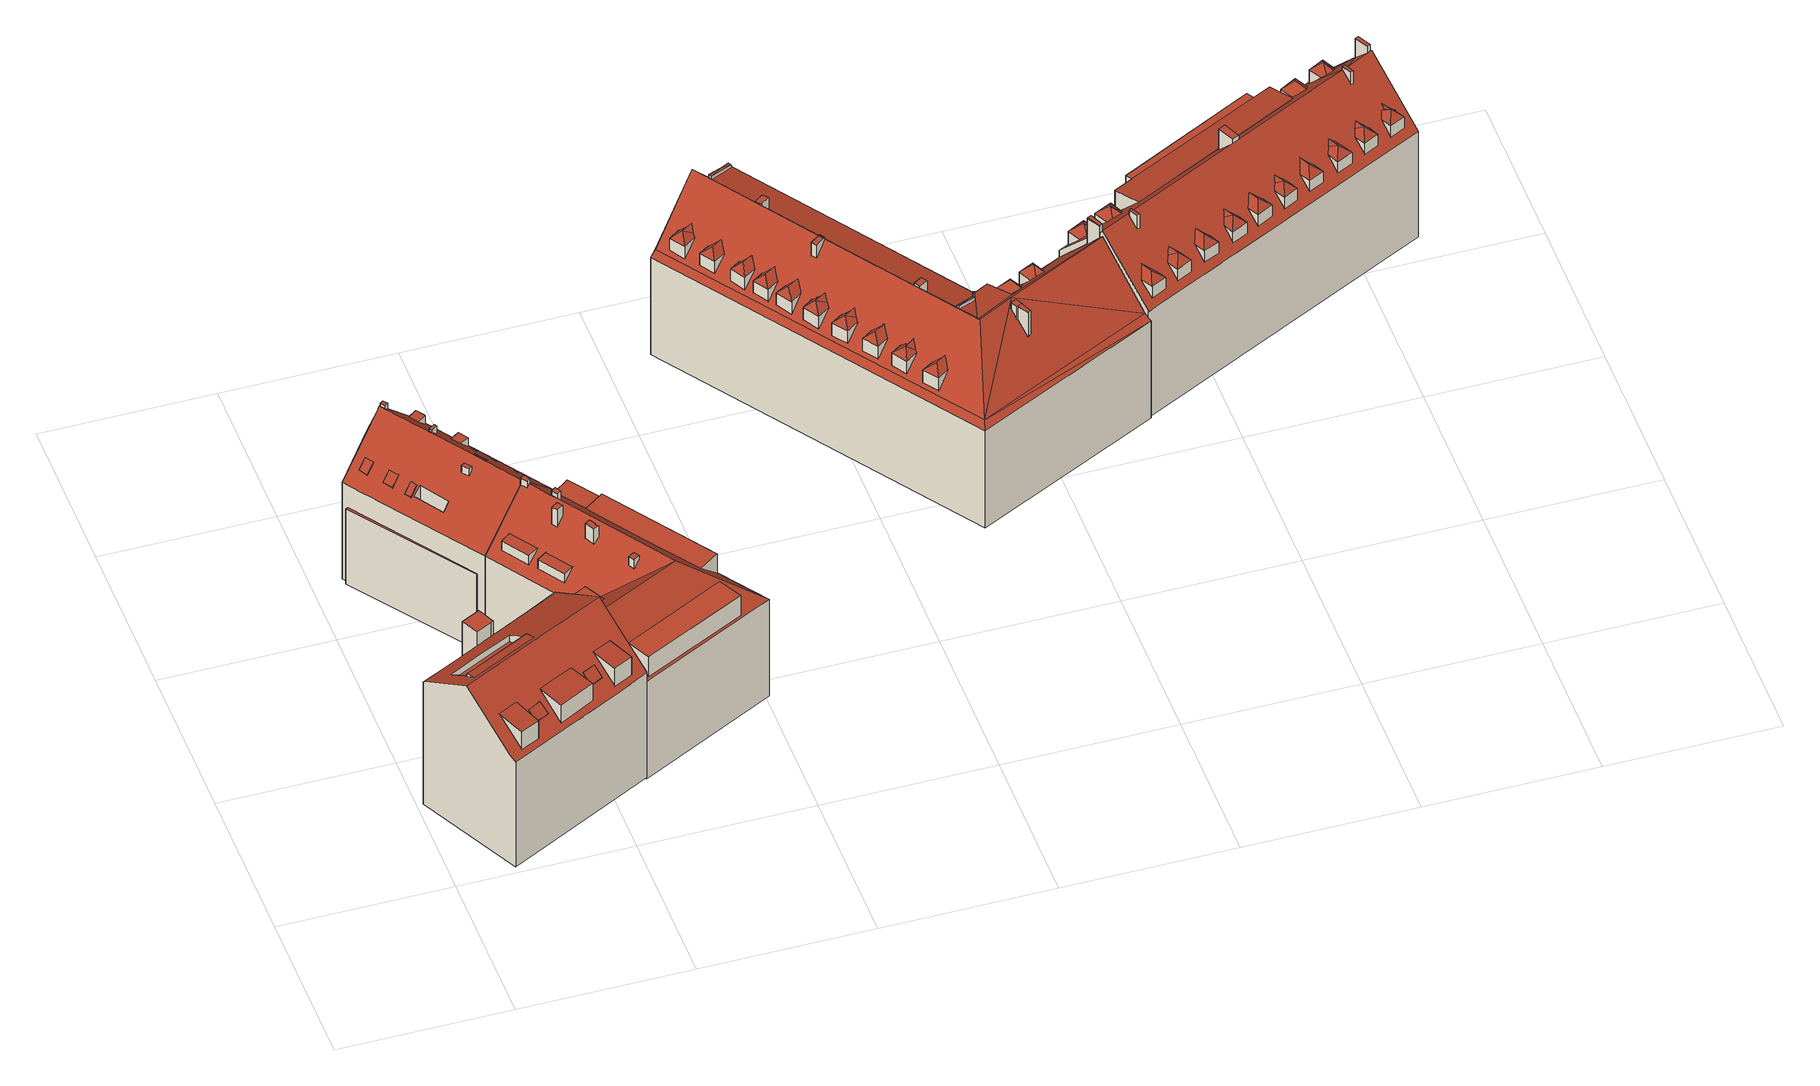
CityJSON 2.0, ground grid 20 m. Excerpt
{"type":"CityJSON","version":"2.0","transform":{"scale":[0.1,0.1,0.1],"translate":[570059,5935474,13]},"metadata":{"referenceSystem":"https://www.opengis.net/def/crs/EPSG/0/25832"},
"CityObjects":{
"building1":{"type":"Building","attributes":{"Grundfläche 2D":"5.281554","Grundhöhe NN":"13.643"},"children":["building1-1","building1-2"],"geometry":[{"type":"Solid","lod":"3","boundaries":[[[[0,1,2,3,4]],[[5,3,2,6,7,8]],[[9,10,11,4,3,5,8,7,12,13]],[[9,4,11,10,9,13,12,13]],[[14,0,4,9,13,12,15,16]],[[0,14,16,15,17,1]],[[2,1,17,6]],[[12,7,6,17,15]]]],"semantics":{"surfaces":[{"type":"RoofSurface"},{"type":"WallSurface"},{"type":"GroundSurface"}],"values":[[0,1,1,1,1,1,1,2]]}}]},
"building1-1":{"type":"BuildingInstallation","parents":["building1"],"geometry":[{"type":"MultiSurface","lod":"3","boundaries":[[[14,9,18,19,20,21]],[[22,23,19,18]],[[24,16,14,21]],[[13,22,18,9]],[[16,13,9,14]],[[23,25,20,19]],[[25,24,21,20]],[[16,24,25,23,22,13]]],"semantics":{"surfaces":[{"type":"RoofSurface"},{"type":"WallSurface"},{"type":"OuterCeilingSurface"}],"values":[0,1,1,1,1,1,1,2]}}]},
"building1-2":{"type":"BuildingInstallation","parents":["building1"],"geometry":[{"type":"MultiSurface","lod":"3","boundaries":[[[26,11,5,27,28]],[[27,5,29,30]],[[11,26,31,10]],[[11,10,8,5]],[[28,27,32,31,26]],[[5,8,33,29]],[[30,29,33,34]],[[27,30,34,32]],[[31,32,34,33,8,10]]],"semantics":{"surfaces":[{"type":"RoofSurface"},{"type":"WallSurface"},{"type":"OuterCeilingSurface"}],"values":[0,0,1,1,1,1,1,1,2]}}]},
"building2":{"type":"Building","attributes":{"Grundfläche 2D":"267.199339","Grundhöhe NN":"13.643"},"children":["building2-1","building2-2","building2-3","building2-4"],"geometry":[{"type":"Solid","lod":"3","boundaries":[[[[35,36,37,38]],[[39,40,41,42,43,44,45]],[[46,47,48,49,50]],[[51,52,53,54,55,56,57,58,59,60],[45,44,61,62,63,64,65,66,67,68,69,70,71,40,39]],[[68,72,62,61,73,69]],[[57,56,55,54,74,75,76,77,78,79,80,81],[82,46,50,49,83,84]],[[67,66,35,38]],[[66,65,64,63,36,35]],[[63,62,37,36]],[[68,67,38,37,62,72]],[[44,43,61]],[[41,40,71]],[[43,42,41,71,70,69,73,61]],[[49,48,83]],[[47,46,82]],[[83,48,47,82,84]],[[52,51,60,59,85,86]],[[75,74,54,53,52,86,87]],[[79,78,77,76,75,87,88]],[[85,59,58,57,81,80,79,88,89]],[[89,88,87,86,85]]]],"semantics":{"surfaces":[{"type":"RoofSurface"},{"type":"WallSurface"},{"type":"GroundSurface"}],"values":[[0,0,0,0,0,0,1,1,1,1,1,1,1,1,1,1,1,1,1,1,2]]}}]},
"building2-1":{"type":"BuildingInstallation","parents":["building2"],"geometry":[{"type":"MultiSurface","lod":"3","boundaries":[[[90,91,92,93]],[[92,91,94]],[[90,93,95]],[[91,90,95,94]]],"semantics":{"surfaces":[{"type":"RoofSurface"},{"type":"WallSurface"}],"values":[0,1,1,1]}}]},
"building2-2":{"type":"BuildingInstallation","parents":["building2"],"geometry":[{"type":"MultiSurface","lod":"3","boundaries":[[[96,97,98,99]],[[98,97,100,101]],[[96,99,102]],[[100,97,96,102,103]]],"semantics":{"surfaces":[{"type":"RoofSurface"},{"type":"WallSurface"}],"values":[0,1,1,1]}}]},
"building2-3":{"type":"BuildingInstallation","parents":["building2"],"geometry":[{"type":"MultiSurface","lod":"3","boundaries":[[[104,105,106,107]],[[108,105,104,109]],[[108,110,106,105]],[[107,106,110,111]],[[111,109,104,107]]],"semantics":{"surfaces":[{"type":"RoofSurface"},{"type":"WallSurface"}],"values":[0,1,1,1,1]}}]},
"building2-4":{"type":"BuildingInstallation","parents":["building2"],"geometry":[{"type":"MultiSurface","lod":"3","boundaries":[[[112,113,114,115,116,117]],[[118,119,117,116,115]],[[120,118,115,114]],[[119,121,112,117]],[[121,122,120,114,113,112]]],"semantics":{"surfaces":[{"type":"RoofSurface"},{"type":"WallSurface"}],"values":[0,1,1,1,1]}}]},
"building3":{"type":"Building","attributes":{"Grundfläche 2D":"239.252467","Grundhöhe NN":"13.318"},"children":["building3-1","building3-2","building3-3","building3-4","building3-5","building3-6","building3-7","building3-8","building3-9","building3-10","building3-11","building3-12","building3-13","building3-14"],"geometry":[{"type":"MultiSurface","lod":"3","boundaries":[[[123,124,125,126,127,128,129,130,131,132,133,134]],[[135,136,129]],[[137,138,139,140,141,142,143,132,131,130,129,136],[144,145,146,147]],[[128,127,135,129]],[[148,149,150,151]],[[125,124,123,134,133,152,153]],[[154,155,156,139,138,137,136,135,127,126,125,153,157]],[[158,151,150,159,160,143,142,141,140,139,156,161]],[[133,132,143,160,152]],[[148,151,158,162]],[[149,148,162,163]],[[150,149,163,159]],[[159,163,162,158,161,156,155,154,157,153,152,160]]],"semantics":{"surfaces":[{"type":"RoofSurface"},{"type":"WallSurface"},{"type":"GroundSurface"}],"values":[0,0,0,0,0,1,1,1,1,1,1,1,2]}}]},
"building3-1":{"type":"BuildingInstallation","parents":["building3"],"geometry":[{"type":"MultiSurface","lod":"3","boundaries":[[[164,165,166,167]],[[167,166,168,169]],[[164,167,169,170]],[[165,164,170,171]],[[166,165,171,168]]],"semantics":{"surfaces":[{"type":"RoofSurface"},{"type":"WallSurface"}],"values":[0,1,1,1,1]}}]},
"building3-2":{"type":"BuildingInstallation","parents":["building3"],"geometry":[{"type":"MultiSurface","lod":"3","boundaries":[[[172,173,174,175]],[[175,174,176,177]],[[172,175,177,178]],[[173,172,178,179]],[[174,173,179,176]]],"semantics":{"surfaces":[{"type":"RoofSurface"},{"type":"WallSurface"}],"values":[0,1,1,1,1]}}]},
"building3-3":{"type":"BuildingInstallation","parents":["building3"],"geometry":[{"type":"MultiSurface","lod":"3","boundaries":[[[180,181,182,183]],[[147,146,181,180]],[[146,145,182,181]],[[145,144,183,182]],[[144,147,180,183]]],"semantics":{"surfaces":[{"type":"RoofSurface"},{"type":"WallSurface"}],"values":[0,1,1,1,1]}}]},
"building3-4":{"type":"BuildingInstallation","parents":["building3"],"geometry":[{"type":"MultiSurface","lod":"3","boundaries":[[[184,185,186,187,188]],[[188,187,186,189,190,191]],[[192,193,185,184]],[[186,185,193,189]],[[191,192,184,188]]],"semantics":{"surfaces":[{"type":"RoofSurface"},{"type":"WallSurface"}],"values":[0,1,1,1,1]}}]},
"building3-5":{"type":"BuildingInstallation","parents":["building3"],"geometry":[{"type":"MultiSurface","lod":"3","boundaries":[[[194,195,196,197,198,199]],[[200,201,202,199,198,197]],[[202,203,194,199]],[[203,204,195,194]],[[197,196,195,204,200]]],"semantics":{"surfaces":[{"type":"RoofSurface"},{"type":"WallSurface"}],"values":[0,1,1,1,1]}}]},
"building3-6":{"type":"BuildingInstallation","parents":["building3"],"geometry":[{"type":"MultiSurface","lod":"3","boundaries":[[[205,206,207,208,209,210,211]],[[212,207,206,205,211,213,214,215]],[[212,216,208,207]],[[216,217,209,208]],[[213,211,210,209,217,218]]],"semantics":{"surfaces":[{"type":"RoofSurface"},{"type":"WallSurface"}],"values":[0,1,1,1,1]}}]},
"building3-7":{"type":"BuildingInstallation","parents":["building3"],"geometry":[{"type":"MultiSurface","lod":"3","boundaries":[[[219,220,221,222]],[[219,222,223,224]],[[222,221,225,223]],[[220,219,224,226]],[[221,220,226,225]]],"semantics":{"surfaces":[{"type":"RoofSurface"},{"type":"WallSurface"}],"values":[0,1,1,1,1]}}]},
"building3-8":{"type":"BuildingInstallation","parents":["building3"],"geometry":[{"type":"MultiSurface","lod":"3","boundaries":[[[227,228,229,230,231]],[[231,126,127,135,228,227]],[[135,128,232,229,228]],[[232,233,230,229]],[[233,126,231,230]]],"semantics":{"surfaces":[{"type":"RoofSurface"},{"type":"WallSurface"}],"values":[0,1,1,1,1]}}]},
"building3-9":{"type":"BuildingInstallation","parents":["building3"],"geometry":[{"type":"MultiSurface","lod":"3","boundaries":[[[234,235,236,237]],[[237,236,238,239]],[[234,237,239,240]],[[235,234,240,241]],[[236,235,241,238]]],"semantics":{"surfaces":[{"type":"RoofSurface"},{"type":"WallSurface"}],"values":[0,1,1,1,1]}}]},
"building3-10":{"type":"BuildingInstallation","parents":["building3"],"geometry":[{"type":"MultiSurface","lod":"3","boundaries":[[[242,243,244,245]],[[245,244,246]],[[242,247,243]],[[246,244,243,247,248]]],"semantics":{"surfaces":[{"type":"RoofSurface"},{"type":"WallSurface"}],"values":[0,1,1,1]}}]},
"building3-11":{"type":"BuildingInstallation","parents":["building3"],"geometry":[{"type":"MultiSurface","lod":"3","boundaries":[[[249,250,251,252]],[[252,251,253,254]],[[249,252,254,255]],[[250,249,255,256]],[[251,250,256,253]]],"semantics":{"surfaces":[{"type":"RoofSurface"},{"type":"WallSurface"}],"values":[0,1,1,1,1]}}]},
"building3-12":{"type":"BuildingInstallation","parents":["building3"],"geometry":[{"type":"MultiSurface","lod":"3","boundaries":[[[257,258,259,260,261]],[[257,261,262]],[[259,258,263]],[[261,260,259,263,264,262]]],"semantics":{"surfaces":[{"type":"RoofSurface"},{"type":"WallSurface"}],"values":[0,1,1,1]}}]},
"building3-13":{"type":"BuildingInstallation","parents":["building3"],"geometry":[{"type":"MultiSurface","lod":"3","boundaries":[[[265,266,267,268]],[[265,268,269,270]],[[266,265,270,271]],[[268,267,272,269]],[[267,266,271,272]]],"semantics":{"surfaces":[{"type":"RoofSurface"},{"type":"WallSurface"}],"values":[0,1,1,1,1]}}]},
"building3-14":{"type":"BuildingInstallation","parents":["building3"],"geometry":[{"type":"MultiSurface","lod":"3","boundaries":[[[273,274,275,276]],[[276,275,277,278]],[[274,273,279,280]],[[275,274,280,277]],[[273,276,278,279]]],"semantics":{"surfaces":[{"type":"RoofSurface"},{"type":"WallSurface"}],"values":[0,1,1,1,1]}}]},
"building4":{"type":"Building","attributes":{"Grundfläche 2D":"400.675651","Grundhöhe NN":"13.253"},"children":["building4-1","building4-2","building4-3","building4-4","building4-5","building4-6","building4-7"],"geometry":[{"type":"Solid","lod":"3","boundaries":[[[[281,282,283,284,285,286]],[[287,288,289,290,291]],[[292,293,294,295,296,297,298]],[[299,300,301,302,303,304],[305,295,294,293,306,307,308,309]],[[299,304,310,311,312],[290,313,314,315,287,291]],[[299,312,316,317,318,319,320,321,322,323,324,325,326,282,281,286,327,328]],[[329,330,317]],[[330,331,317]],[[285,318,317,331,327,286]],[[332,327,331,132]],[[327,332,132,143,300,299,328]],[[333,326,325,324,334]],[[321,320,319,318,284,283]],[[285,284,318]],[[313,289,288,315,314]],[[290,289,313]],[[288,287,315]],[[306,293,292]],[[296,295,305]],[[305,309,308,307,306,292,298,297,296]],[[326,333,283,282]],[[334,324,323]],[[322,321,283,333,334,323]],[[310,304,303,302,335,336]],[[312,311,310,336,337]],[[329,317,316,312,337,338]],[[330,329,338,152]],[[143,132,331,330,152,160]],[[300,143,160,339]],[[302,301,300,339,340,335]],[[340,339,160,152,338,337,336,335]]]],"semantics":{"surfaces":[{"type":"RoofSurface"},{"type":"WallSurface"},{"type":"GroundSurface"}],"values":[[0,0,0,0,0,0,0,0,0,0,0,0,1,1,1,1,1,1,1,1,1,1,1,1,1,1,1,1,1,1,2]]}}]},
"building4-1":{"type":"BuildingInstallation","parents":["building4"],"geometry":[{"type":"MultiSurface","lod":"3","boundaries":[[[341,342,343,344,345]],[[344,343,346,347]],[[342,341,348]],[[348,346,343,342]]],"semantics":{"surfaces":[{"type":"RoofSurface"},{"type":"WallSurface"}],"values":[0,1,1,1]}}]},
"building4-2":{"type":"BuildingInstallation","parents":["building4"],"geometry":[{"type":"MultiSurface","lod":"3","boundaries":[[[349,350,351,352,353]],[[352,351,354,355]],[[353,352,355,356]],[[349,353,356,357]],[[354,351,350,349,357,358]]],"semantics":{"surfaces":[{"type":"RoofSurface"},{"type":"WallSurface"}],"values":[0,1,1,1,1]}}]},
"building4-3":{"type":"BuildingInstallation","parents":["building4"],"geometry":[{"type":"MultiSurface","lod":"3","boundaries":[[[359,360,361,362,363]],[[363,362,364]],[[360,365,361]],[[365,364,362,361]]],"semantics":{"surfaces":[{"type":"RoofSurface"},{"type":"WallSurface"}],"values":[0,1,1,1]}}]},
"building4-4":{"type":"BuildingInstallation","parents":["building4"],"geometry":[{"type":"MultiSurface","lod":"3","boundaries":[[[366,367,368,369,370,371]],[[372,369,368,367,373,132]],[[370,369,372,374]],[[375,366,371,370,374,332]],[[375,373,367,366]]],"semantics":{"surfaces":[{"type":"RoofSurface"},{"type":"WallSurface"}],"values":[0,1,1,1,1]}}]},
"building4-5":{"type":"BuildingInstallation","parents":["building4"],"geometry":[{"type":"MultiSurface","lod":"3","boundaries":[[[376,377,378,379,380]],[[381,382,377,376]],[[382,383,378,377]],[[384,380,379,378,383,385]],[[381,376,380,384]]],"semantics":{"surfaces":[{"type":"RoofSurface"},{"type":"WallSurface"}],"values":[0,1,1,1,1]}}]},
"building4-6":{"type":"BuildingInstallation","parents":["building4"],"geometry":[{"type":"MultiSurface","lod":"3","boundaries":[[[386,387,388,389]],[[389,388,390,391]],[[386,389,391,392]],[[387,386,392,393]],[[388,387,393,390]]],"semantics":{"surfaces":[{"type":"RoofSurface"},{"type":"WallSurface"}],"values":[0,1,1,1,1]}}]},
"building4-7":{"type":"BuildingInstallation","parents":["building4"],"geometry":[{"type":"MultiSurface","lod":"3","boundaries":[[[394,395,396,397,398,399]],[[400,401,395,394]],[[401,402,396,395]],[[402,403,397,396]],[[403,404,398,397]],[[404,405,399,398]],[[405,400,394,399]]],"semantics":{"surfaces":[{"type":"RoofSurface"},{"type":"WallSurface"}],"values":[0,1,1,1,1,1,1]}}]},
"building5":{"type":"Building","attributes":{"Grundfläche 2D":"774.519682","Grundhöhe NN":"14.220"},"children":["building5-1","building5-2","building5-3","building5-4","building5-5","building5-6","building5-7","building5-8","building5-9","building5-10","building5-11","building5-12","building5-13","building5-14","building5-15","building5-16","building5-17","building5-18","building5-19","building5-20"],"geometry":[{"type":"Solid","lod":"3","boundaries":[[[[406,407,408,409,410]],[[410,409,411]],[[412,413,411,409]],[[414,415,416,408]],[[408,416,409]],[[409,416,417]],[[418,419,420,421,422,423,424,425,415,426]],[[425,427,417,416,415]],[[423,422,421,420,428,425,424]],[[429,430,431,432,433,417,427]],[[434,431,430]],[[434,435,436,431]],[[412,409,417,433,432,431,436]],[[437,438,439,435,434,430,429,427,440,441]],[[441,440,427,425,442]],[[443,419,418,426,415,414,408,407,406,410,444,445]],[[428,420,419,443,446]],[[413,412,436,435,447,448]],[[411,413,448,449]],[[410,411,449,444]],[[447,435,439,438,450,451]],[[428,442,425]],[[442,428,446,452,441]],[[438,437,441,452,450]],[[443,445,444,449,448,447,451,450,452,446]]]],"semantics":{"surfaces":[{"type":"RoofSurface"},{"type":"WallSurface"},{"type":"GroundSurface"}],"values":[[0,0,0,0,0,0,0,0,0,0,0,0,0,0,0,1,1,1,1,1,1,1,1,1,2]]}}]},
"building5-1":{"type":"BuildingInstallation","parents":["building5"],"geometry":[{"type":"MultiSurface","lod":"3","boundaries":[[[453,454,455]],[[454,456,457,455]],[[454,453,458,459]],[[460,454,459,461]],[[460,462,456,454]],[[461,462,460]],[[453,455,463,464]],[[453,464,458]],[[457,463,455]]],"semantics":{"surfaces":[{"type":"RoofSurface"},{"type":"WallSurface"}],"values":[0,0,0,0,0,1,1,1,1]}}]},
"building5-2":{"type":"BuildingInstallation","parents":["building5"],"geometry":[{"type":"MultiSurface","lod":"3","boundaries":[[[465,466,467,468]],[[431,469,466,465]],[[469,470,467,466]],[[470,432,468,467]],[[432,471,468]],[[471,431,465,468]]],"semantics":{"surfaces":[{"type":"RoofSurface"},{"type":"WallSurface"}],"values":[0,1,1,1,1,1]}}]},
"building5-3":{"type":"BuildingInstallation","parents":["building5"],"geometry":[{"type":"MultiSurface","lod":"3","boundaries":[[[472,473,474]],[[473,475,476,474]],[[473,472,477,478,479,475]],[[480,481,472,474]],[[478,477,472,481,482]],[[474,476,480]]],"semantics":{"surfaces":[{"type":"RoofSurface"},{"type":"WallSurface"}],"values":[0,0,0,1,1,1]}}]},
"building5-4":{"type":"BuildingInstallation","parents":["building5"],"geometry":[{"type":"MultiSurface","lod":"3","boundaries":[[[483,484,485]],[[484,486,487,488,489,485]],[[487,486,484,483,490,491]],[[483,485,492,493]],[[483,493,490]],[[489,492,485]]],"semantics":{"surfaces":[{"type":"RoofSurface"},{"type":"WallSurface"}],"values":[0,0,0,1,1,1]}}]},
"building5-5":{"type":"BuildingInstallation","parents":["building5"],"geometry":[{"type":"MultiSurface","lod":"3","boundaries":[[[494,495,496]],[[495,497,498,496]],[[495,494,499,500]],[[500,501,495]],[[502,497,495]],[[495,501,502]],[[494,496,503,504]],[[494,504,499]],[[498,503,496]]],"semantics":{"surfaces":[{"type":"RoofSurface"},{"type":"WallSurface"}],"values":[0,0,0,0,0,0,1,1,1]}}]},
"building5-6":{"type":"BuildingInstallation","parents":["building5"],"geometry":[{"type":"MultiSurface","lod":"3","boundaries":[[[505,506,507]],[[506,508,509,510,507]],[[508,506,505,511,512]],[[505,507,513,514]],[[505,514,511]],[[510,513,507]]],"semantics":{"surfaces":[{"type":"RoofSurface"},{"type":"WallSurface"}],"values":[0,0,0,1,1,1]}}]},
"building5-7":{"type":"BuildingInstallation","parents":["building5"],"geometry":[{"type":"MultiSurface","lod":"3","boundaries":[[[515,516,517]],[[516,518,519,520,517]],[[518,516,515,521,522]],[[515,517,523,524]],[[515,524,521]],[[520,523,517]]],"semantics":{"surfaces":[{"type":"RoofSurface"},{"type":"WallSurface"}],"values":[0,0,0,1,1,1]}}]},
"building5-8":{"type":"BuildingInstallation","parents":["building5"],"geometry":[{"type":"MultiSurface","lod":"3","boundaries":[[[525,526,527]],[[526,528,529,530,531,527]],[[532,528,526,525,533,534]],[[532,529,528]],[[525,527,535,536]],[[525,536,533]],[[531,535,527]]],"semantics":{"surfaces":[{"type":"RoofSurface"},{"type":"WallSurface"}],"values":[0,0,0,1,1,1,1]}}]},
"building5-9":{"type":"BuildingInstallation","parents":["building5"],"geometry":[{"type":"MultiSurface","lod":"3","boundaries":[[[537,538,539]],[[540,538,537,541,542]],[[538,540,543,544,539]],[[545,546,537,539]],[[541,537,546]],[[545,539,544]]],"semantics":{"surfaces":[{"type":"RoofSurface"},{"type":"WallSurface"}],"values":[0,0,0,1,1,1]}}]},
"building5-10":{"type":"BuildingInstallation","parents":["building5"],"geometry":[{"type":"MultiSurface","lod":"3","boundaries":[[[547,548,549]],[[548,550,551,549]],[[548,547,552,553]],[[553,554,548]],[[550,548,554]],[[555,556,547,549]],[[557,552,547,556]],[[551,555,549]]],"semantics":{"surfaces":[{"type":"RoofSurface"},{"type":"WallSurface"}],"values":[0,0,0,0,0,1,1,1]}}]},
"building5-11":{"type":"BuildingInstallation","parents":["building5"],"geometry":[{"type":"MultiSurface","lod":"3","boundaries":[[[558,559,560]],[[561,562,563,560,559,564]],[[424,564,559,558,565,566]],[[560,567,568,558]],[[565,558,568]],[[560,563,562,423,567]]],"semantics":{"surfaces":[{"type":"RoofSurface"},{"type":"WallSurface"}],"values":[0,0,0,1,1,1]}}]},
"building5-12":{"type":"BuildingInstallation","parents":["building5"],"geometry":[{"type":"MultiSurface","lod":"3","boundaries":[[[569,570,571]],[[570,572,573,571]],[[570,569,574,575]],[[575,576,570]],[[572,570,576]],[[569,571,577,578]],[[569,578,574]],[[573,577,571]]],"semantics":{"surfaces":[{"type":"RoofSurface"},{"type":"WallSurface"}],"values":[0,0,0,0,0,1,1,1]}}]},
"building5-13":{"type":"BuildingInstallation","parents":["building5"],"geometry":[{"type":"MultiSurface","lod":"3","boundaries":[[[579,580,581]],[[580,582,583,581]],[[582,580,584]],[[585,586,580,579]],[[586,584,580]],[[421,587,579,581,588]],[[585,579,587,422]],[[581,583,588]]],"semantics":{"surfaces":[{"type":"RoofSurface"},{"type":"WallSurface"}],"values":[0,0,0,0,0,1,1,1]}}]},
"building5-14":{"type":"BuildingInstallation","parents":["building5"],"geometry":[{"type":"MultiSurface","lod":"3","boundaries":[[[589,590,591,592]],[[592,591,593,594]],[[589,592,594,595]],[[590,589,595,596]],[[591,590,596,593]]],"semantics":{"surfaces":[{"type":"RoofSurface"},{"type":"WallSurface"}],"values":[0,1,1,1,1]}}]},
"building5-15":{"type":"BuildingInstallation","parents":["building5"],"geometry":[{"type":"MultiSurface","lod":"3","boundaries":[[[597,598,599,600,601]],[[599,598,418,602]],[[603,601,600,599,602,604]],[[597,601,603,426]],[[598,597,426,418]]],"semantics":{"surfaces":[{"type":"RoofSurface"},{"type":"WallSurface"}],"values":[0,1,1,1,1]}}]},
"building5-16":{"type":"BuildingInstallation","parents":["building5"],"geometry":[{"type":"MultiSurface","lod":"3","boundaries":[[[605,606,607,608]],[[608,607,609,610]],[[605,608,610,611]],[[606,605,611,612]],[[607,606,612,609]]],"semantics":{"surfaces":[{"type":"RoofSurface"},{"type":"WallSurface"}],"values":[0,1,1,1,1]}}]},
"building5-17":{"type":"BuildingInstallation","parents":["building5"],"geometry":[{"type":"MultiSurface","lod":"3","boundaries":[[[613,614,615,616]],[[617,618,614,613]],[[618,619,615,614]],[[619,620,616,615]]],"semantics":{"surfaces":[{"type":"RoofSurface"},{"type":"WallSurface"}],"values":[0,1,1,1]}}]},
"building5-18":{"type":"BuildingInstallation","parents":["building5"],"geometry":[{"type":"MultiSurface","lod":"3","boundaries":[[[621,613,616,622,623,624]],[[625,626,624,623]],[[626,627,621,624]],[[627,617,613,621]],[[620,628,622,616]],[[628,625,623,622]]],"semantics":{"surfaces":[{"type":"RoofSurface"},{"type":"WallSurface"}],"values":[0,1,1,1,1,1]}}]},
"building5-19":{"type":"BuildingInstallation","parents":["building5"],"geometry":[{"type":"MultiSurface","lod":"3","boundaries":[[[629,630,631]],[[630,632,631]],[[633,634,630,629]],[[635,630,634]],[[429,636,629,631]],[[634,633,629,636,440]],[[440,637,635,634]],[[630,635,637,638]],[[632,630,638,430]],[[631,632,430,429]]],"semantics":{"surfaces":[{"type":"RoofSurface"},{"type":"WallSurface"}],"values":[0,0,0,0,1,1,1,1,1,1]}}]},
"building5-20":{"type":"BuildingInstallation","parents":["building5"],"geometry":[{"type":"MultiSurface","lod":"3","boundaries":[[[639,640,641]],[[642,641,643]],[[639,641,642]],[[640,439,435,643,641]],[[435,434,642,643]],[[434,644,639,642]],[[640,639,644,439]]],"semantics":{"surfaces":[{"type":"RoofSurface"},{"type":"WallSurface"}],"values":[0,0,0,1,1,1,1]}}]},
"building6":{"type":"Building","attributes":{"Grundfläche 2D":"551.085442","Grundhöhe NN":"13.997"},"children":["building6-1","building6-2","building6-3","building6-4","building6-5","building6-6","building6-7","building6-8","building6-9","building6-10","building6-11","building6-12","building6-13","building6-14","building6-15","building6-16","building6-17","building6-18","building6-19"],"geometry":[{"type":"Solid","lod":"3","boundaries":[[[[645,646,647,648,649,650,651,652]],[[648,653,654,649]],[[655,656,657,658,659,660,661,662,645,652,651,663,664,665]],[[666,667,668,669,670,660]],[[659,671,667,666,660]],[[672,673,674,675,676,677,659,658,657]],[[678,677,676]],[[671,659,677,678,667]],[[662,646,645]],[[647,646,662,661]],[[661,679,648,647]],[[679,680,653,648]],[[680,681,654,653]],[[681,682,649,654]],[[682,663,650,649]],[[663,651,650]],[[683,673,672,657,656,655,665,664,684,685]],[[675,674,673,683,686]],[[669,668,667,678,676,675,686,687]],[[661,660,670,669,687,688]],[[679,661,688,689]],[[680,679,689,690]],[[681,680,690,691]],[[682,681,691,692]],[[664,663,682,692,693,684]],[[684,693,692,691,690,689,688,687,686,683,685]]]],"semantics":{"surfaces":[{"type":"RoofSurface"},{"type":"WallSurface"},{"type":"GroundSurface"}],"values":[[0,0,0,0,0,0,0,0,1,1,1,1,1,1,1,1,1,1,1,1,1,1,1,1,1,2]]}}]},
"building6-1":{"type":"BuildingInstallation","parents":["building6"],"geometry":[{"type":"MultiSurface","lod":"3","boundaries":[[[694,695,696]],[[695,697,698,696]],[[695,694,699,700]],[[700,701,695]],[[697,695,701]],[[694,696,702,703]],[[703,699,694]],[[696,698,702]]],"semantics":{"surfaces":[{"type":"RoofSurface"},{"type":"WallSurface"}],"values":[0,0,0,0,0,1,1,1]}}]},
"building6-2":{"type":"BuildingInstallation","parents":["building6"],"geometry":[{"type":"MultiSurface","lod":"3","boundaries":[[[704,705,706]],[[705,707,708,709,706]],[[705,704,710,711]],[[711,707,705]],[[704,706,712,713]],[[704,713,710]],[[709,712,706]]],"semantics":{"surfaces":[{"type":"RoofSurface"},{"type":"WallSurface"}],"values":[0,0,0,0,1,1,1]}}]},
"building6-3":{"type":"BuildingInstallation","parents":["building6"],"geometry":[{"type":"MultiSurface","lod":"3","boundaries":[[[714,715,716]],[[715,717,718,716]],[[719,720,715]],[[717,715,720]],[[715,714,721,719]],[[714,716,722,723]],[[714,723,721]],[[718,722,716]]],"semantics":{"surfaces":[{"type":"RoofSurface"},{"type":"WallSurface"}],"values":[0,0,0,0,0,1,1,1]}}]},
"building6-4":{"type":"BuildingInstallation","parents":["building6"],"geometry":[{"type":"MultiSurface","lod":"3","boundaries":[[[724,725,726]],[[725,727,728,726]],[[729,730,731]],[[731,732,733,725,724]],[[734,727,725]],[[734,725,733]],[[730,732,731]],[[726,735,736,724]],[[731,724,736,729]],[[735,726,728]]],"semantics":{"surfaces":[{"type":"RoofSurface"},{"type":"WallSurface"}],"values":[0,0,0,0,0,0,0,1,1,1]}}]},
"building6-5":{"type":"BuildingInstallation","parents":["building6"],"geometry":[{"type":"MultiSurface","lod":"3","boundaries":[[[737,738,739,740]],[[738,737,741]],[[740,742,737]],[[743,737,742]],[[737,743,744,741]],[[739,738,745]],[[741,744,746]],[[745,738,741,746,666]]],"semantics":{"surfaces":[{"type":"RoofSurface"},{"type":"WallSurface"}],"values":[0,0,0,0,0,1,1,1]}}]},
"building6-6":{"type":"BuildingInstallation","parents":["building6"],"geometry":[{"type":"MultiSurface","lod":"3","boundaries":[[[747,748,749]],[[748,750,751,749]],[[748,747,752,753]],[[753,754,748]],[[750,748,754]],[[747,749,755,756]],[[752,747,756]],[[755,749,751]]],"semantics":{"surfaces":[{"type":"RoofSurface"},{"type":"WallSurface"}],"values":[0,0,0,0,0,1,1,1]}}]},
"building6-7":{"type":"BuildingInstallation","parents":["building6"],"geometry":[{"type":"MultiSurface","lod":"3","boundaries":[[[757,758,759]],[[758,760,761,762,759]],[[760,758,757,763,764]],[[757,759,765,766]],[[757,766,763]],[[762,765,759]]],"semantics":{"surfaces":[{"type":"RoofSurface"},{"type":"WallSurface"}],"values":[0,0,0,1,1,1]}}]},
"building6-8":{"type":"BuildingInstallation","parents":["building6"],"geometry":[{"type":"MultiSurface","lod":"3","boundaries":[[[767,768,769]],[[768,770,771,769]],[[772,773,768]],[[770,768,773]],[[768,767,774,772]],[[767,769,775,776]],[[767,776,774]],[[771,775,769]]],"semantics":{"surfaces":[{"type":"RoofSurface"},{"type":"WallSurface"}],"values":[0,0,0,0,0,1,1,1]}}]},
"building6-9":{"type":"BuildingInstallation","parents":["building6"],"geometry":[{"type":"MultiSurface","lod":"3","boundaries":[[[777,778,779]],[[778,780,781,779]],[[778,777,782,783]],[[783,784,778]],[[780,778,784]],[[777,779,785,786]],[[777,786,782]],[[781,785,779]]],"semantics":{"surfaces":[{"type":"RoofSurface"},{"type":"WallSurface"}],"values":[0,0,0,0,0,1,1,1]}}]},
"building6-10":{"type":"BuildingInstallation","parents":["building6"],"geometry":[{"type":"MultiSurface","lod":"3","boundaries":[[[787,788,789]],[[788,790,791,792,789]],[[790,788,787,793,794]],[[787,789,795,796]],[[796,793,787]],[[789,792,795]]],"semantics":{"surfaces":[{"type":"RoofSurface"},{"type":"WallSurface"}],"values":[0,0,0,1,1,1]}}]},
"building6-11":{"type":"BuildingInstallation","parents":["building6"],"geometry":[{"type":"MultiSurface","lod":"3","boundaries":[[[797,798,799,800]],[[798,797,801]],[[797,800,802,801]],[[803,799,798]],[[801,802,804]],[[798,801,804,803]]],"semantics":{"surfaces":[{"type":"RoofSurface"},{"type":"WallSurface"}],"values":[0,0,0,1,1,1]}}]},
"building6-12":{"type":"BuildingInstallation","parents":["building6"],"geometry":[{"type":"MultiSurface","lod":"3","boundaries":[[[805,806,807]],[[806,808,809,807]],[[810,811,806]],[[808,806,811]],[[806,805,812,810]],[[805,807,813,814]],[[805,814,812]],[[809,813,807]]],"semantics":{"surfaces":[{"type":"RoofSurface"},{"type":"WallSurface"}],"values":[0,0,0,0,0,1,1,1]}}]},
"building6-13":{"type":"BuildingInstallation","parents":["building6"],"geometry":[{"type":"MultiSurface","lod":"3","boundaries":[[[815,816,817]],[[816,818,819,817]],[[816,815,820,821]],[[818,816,822]],[[821,822,816]],[[823,824,815,817]],[[824,820,815]],[[817,819,823]]],"semantics":{"surfaces":[{"type":"RoofSurface"},{"type":"WallSurface"}],"values":[0,0,0,0,0,1,1,1]}}]},
"building6-14":{"type":"BuildingInstallation","parents":["building6"],"geometry":[{"type":"MultiSurface","lod":"3","boundaries":[[[825,826,827,828,829]],[[827,826,830]],[[826,825,831,832,830]],[[827,833,828]],[[832,834,830]],[[827,830,834,833]]],"semantics":{"surfaces":[{"type":"RoofSurface"},{"type":"WallSurface"}],"values":[0,0,0,1,1,1]}}]},
"building6-15":{"type":"BuildingInstallation","parents":["building6"],"geometry":[{"type":"MultiSurface","lod":"3","boundaries":[[[835,598,597,836]],[[836,597,655,837]],[[835,836,837,838]],[[838,665,598,835]],[[597,598,665,655]]],"semantics":{"surfaces":[{"type":"RoofSurface"},{"type":"WallSurface"}],"values":[0,1,1,1,1]}}]},
"building6-16":{"type":"BuildingInstallation","parents":["building6"],"geometry":[{"type":"MultiSurface","lod":"3","boundaries":[[[839,840,841,842]],[[667,843,840,839]],[[671,844,841,840,843]],[[844,678,842,841]],[[678,667,839,842]]],"semantics":{"surfaces":[{"type":"RoofSurface"},{"type":"WallSurface"}],"values":[0,1,1,1,1]}}]},
"building6-17":{"type":"BuildingInstallation","parents":["building6"],"geometry":[{"type":"MultiSurface","lod":"3","boundaries":[[[845,846,847,848]],[[848,847,849,850]],[[845,848,850,851]],[[846,845,851,852]],[[847,846,852,849]]],"semantics":{"surfaces":[{"type":"RoofSurface"},{"type":"WallSurface"}],"values":[0,1,1,1,1]}}]},
"building6-18":{"type":"BuildingInstallation","parents":["building6"],"geometry":[{"type":"MultiSurface","lod":"3","boundaries":[[[853,854,855,856]],[[659,658,854,853]],[[658,857,855,854]],[[857,858,856,855]],[[856,858,659,853]]],"semantics":{"surfaces":[{"type":"RoofSurface"},{"type":"WallSurface"}],"values":[0,1,1,1,1]}}]},
"building6-19":{"type":"BuildingInstallation","parents":["building6"],"geometry":[{"type":"MultiSurface","lod":"3","boundaries":[[[859,860,861,862]],[[863,864,862,861]],[[864,865,859,862]],[[860,859,865,866]],[[861,860,866,863]]],"semantics":{"surfaces":[{"type":"RoofSurface"},{"type":"WallSurface"}],"values":[0,1,1,1,1]}}]}
},
"vertices":[
[101,182,193],[92,202,193],[70,191,193],[80,171,193],[98,180,193],[80,171,153],[70,191,6],[80,171,6],[80,171,151],[98,180,126],[98,180,151],[98,180,153],[98,180,6],[98,180,124],[101,182,126],[101,182,6],[101,182,124],[92,202,6],
[100,175,126],[144,197,126],[140,206,126],[99,187,126],[100,175,124],[144,197,124],[99,187,124],[140,206,124],
[100,175,154],[42,145,154],[82,166,154],[79,174,153],[38,153,154],[100,175,151],[42,145,151],[79,174,151],[38,153,151],
[110,154,186],[33,116,186],[44,95,186],[121,133,186],[122,120,215],[127,122,215],[122,133,212],[44,94,212],[43,94,212],[48,83,215],[50,84,215],[117,72,188],[131,44,185],[173,66,185],[158,93,188],[132,80,188],[42,145,181],[6,128,181],[11,119,187],[35,70,218],[51,78,218],[130,117,218],[210,157,218],[200,178,205],[181,216,181],[144,197,181],[43,94,208],[44,95,208],[33,116,194],[45,122,194],[72,136,194],[110,154,194],[121,133,208],[105,125,208],[48,96,208],[106,125,208],[122,133,208],[48,97,208],[44,94,208],[64,13,162],[68,6,155],[134,39,155],[205,75,155],[226,86,155],[242,94,155],[242,95,156],[226,126,187],[131,44,160],[173,66,161],[133,45,160],[181,216,6],[6,128,6],[68,6,6],[242,94,6],[242,95,6],
[79,18,185],[101,29,185],[86,60,190],[63,49,190],[101,29,160],[79,18,160],
[202,80,186],[224,91,186],[209,120,189],[187,109,189],[224,91,160],[217,104,173],[202,80,160],[208,83,160],
[175,78,171],[190,86,171],[185,97,181],[170,89,181],[190,86,170],[175,78,170],[185,97,180],[170,89,180],
[113,61,181],[101,54,181],[98,53,181],[103,43,171],[114,48,171],[119,51,171],[103,43,170],[119,51,170],[98,53,180],[113,61,180],[101,54,180],
[173,506,142],[149,541,142],[137,558,142],[93,528,196],[90,526,200],[91,523,201],[92,519,202],[157,425,202],[161,419,202],[195,369,202],[244,403,142],[181,495,142],[89,525,201],[88,525,202],[84,521,197],[71,513,183],[35,487,141],[36,486,141],[39,481,141],[136,341,141],[142,333,141],[124,401,164],[117,396,155],[95,428,156],[103,433,165],[36,479,110],[135,340,110],[136,341,110],[39,481,110],[244,403,3],[137,558,3],[89,525,3],[88,525,3],[35,487,3],[90,526,3],[39,481,3],[136,341,3],[142,333,3],[36,486,3],[36,479,3],[135,340,3],
[143,416,197],[149,408,197],[153,411,197],[147,419,197],[153,411,192],[147,419,191],[143,416,187],[149,408,187],
[131,478,196],[138,483,196],[136,486,196],[129,482,196],[136,486,185],[129,482,193],[131,478,193],[138,483,185],
[103,433,139],[95,428,139],[117,396,139],[124,401,139],
[169,429,190],[167,432,190],[162,429,197],[163,427,197],[164,425,197],[162,429,196],[163,427,196],[164,425,196],[169,429,189],[167,432,189],
[78,449,155],[87,456,165],[84,459,165],[80,466,165],[76,463,161],[71,460,155],[80,466,164],[76,463,160],[71,460,154],[78,449,154],[87,456,164],
[175,477,159],[176,476,159],[176,474,159],[180,476,154],[178,480,154],[175,478,158],[174,478,159],[176,474,158],[174,478,158],[175,477,158],[176,476,158],[180,476,153],[178,480,153],[175,478,157],
[168,419,197],[174,423,190],[172,426,190],[166,423,196],[166,423,195],[168,419,196],[172,426,189],[174,423,189],
[90,526,205],[89,525,205],[93,520,205],[97,523,205],[93,528,205],[93,520,201],[97,523,196],
[92,429,155],[100,435,165],[96,442,165],[87,436,155],[96,442,164],[87,436,154],[92,429,154],[100,435,164],
[165,485,161],[175,491,161],[168,502,161],[157,495,161],[168,502,149],[175,491,149],[171,496,149],
[59,476,155],[68,482,165],[62,492,165],[53,486,155],[62,492,164],[53,486,154],[59,476,154],[68,482,164],
[126,541,161],[133,530,161],[143,537,161],[143,539,161],[136,548,161],[136,548,149],[143,537,149],[143,539,149],
[192,452,159],[195,454,154],[193,458,154],[189,456,159],[189,456,158],[192,452,158],[195,454,153],[193,458,153],
[213,430,154],[210,433,154],[206,431,159],[209,427,159],[206,431,158],[209,427,158],[213,430,153],[210,433,153],
[254,349,166],[259,342,166],[278,355,166],[252,392,166],[233,378,166],[239,370,166],[233,127,172],[246,100,172],[367,160,172],[353,187,172],[279,150,172],[190,212,170],[202,187,170],[211,192,170],[230,201,170],[217,226,170],[216,225,170],[214,224,170],[309,201,202],[212,228,141],[188,215,141],[182,212,141],[210,157,198],[212,153,202],[217,226,144],[190,212,145],[212,223,145],[214,224,144],[216,225,144],[242,95,141],[247,98,141],[404,176,141],[367,160,143],[250,102,144],[246,100,144],[280,356,141],[254,393,141],[252,392,143],[253,391,143],[277,356,144],[278,355,144],[281,350,143],[364,229,144],[341,213,171],[294,281,171],[255,339,171],[216,338,202],[221,331,202],[246,405,141],[244,403,143],[236,398,153],[200,362,202],[278,355,171],[364,229,171],[182,212,3],[242,95,3],[404,176,3],[246,405,3],[212,228,3],[188,215,3],
[197,295,164],[185,287,164],[205,257,164],[217,265,164],[216,267,164],[205,257,151],[215,264,163],[185,287,151],
[226,335,208],[223,340,208],[222,342,208],[217,338,208],[221,332,208],[222,342,196],[217,338,202],[221,332,202],[226,335,195],[223,340,196],
[172,332,164],[170,335,164],[158,326,164],[178,296,164],[191,304,164],[178,296,150],[158,326,150],
[201,363,208],[197,370,208],[195,369,208],[192,367,208],[197,360,208],[200,362,208],[192,367,198],[197,370,201],[197,360,198],[201,363,201],
[217,319,208],[209,314,208],[213,308,208],[219,312,208],[221,313,208],[217,319,193],[209,314,184],[213,308,184],[221,313,193],[219,312,191],
[270,222,196],[277,227,196],[273,233,196],[266,229,196],[273,233,191],[266,229,183],[270,222,183],[277,227,190],
[241,269,207],[247,272,207],[244,276,207],[245,277,207],[241,284,207],[235,280,207],[241,269,185],[247,272,191],[244,276,191],[245,277,193],[241,284,193],[235,280,186],
[913,452,153],[913,453,154],[911,457,156],[700,353,156],[915,449,151],[697,342,151],[454,711,156],[447,706,151],[883,514,223],[883,514,224],[763,454,224],[721,432,224],[873,533,200],[854,572,151],[815,553,151],[809,543,157],[802,532,164],[793,519,173],[784,505,182],[776,492,191],[881,517,220],[729,467,191],[759,525,151],[716,488,191],[714,490,191],[601,607,224],[605,601,224],[676,497,224],[532,759,191],[530,763,191],[506,746,224],[562,779,182],[560,783,182],[558,782,183],[741,512,183],[742,516,182],[759,525,182],[854,572,12],[915,449,12],[883,514,12],[759,525,12],[530,763,12],[447,706,12],[697,342,12],[560,783,12],[558,782,12],[742,516,12],
[577,537,178],[579,552,187],[566,555,178],[583,562,181],[579,564,178],[591,546,178],[591,551,181],[592,560,187],[592,559,186],[591,560,186],[566,555,160],[577,537,160],
[601,607,226],[589,598,226],[593,592,226],[605,601,226],[589,598,207],[593,592,208],[605,601,223],
[667,407,178],[669,421,187],[655,424,178],[681,429,187],[669,433,178],[677,414,178],[680,416,178],[681,428,186],[655,424,160],[667,407,160],[677,414,173],
[522,618,178],[525,632,187],[512,635,178],[537,639,187],[537,639,186],[529,641,181],[524,643,178],[536,626,178],[536,631,181],[512,635,161],[522,618,160],
[643,442,178],[646,455,187],[632,459,178],[650,466,181],[645,468,178],[657,451,178],[657,454,180],[658,464,187],[653,462,181],[632,459,160],[643,442,160],
[557,567,178],[558,581,187],[546,585,178],[571,589,187],[564,592,181],[559,593,178],[570,576,178],[571,581,181],[546,585,161],[557,567,160],
[540,593,178],[541,606,187],[529,610,178],[554,615,187],[546,617,181],[541,618,178],[553,601,178],[553,606,181],[529,610,161],[540,593,160],
[622,473,178],[623,487,187],[610,490,178],[636,495,187],[635,496,186],[628,498,181],[623,499,178],[636,495,186],[635,482,178],[635,486,180],[610,490,160],[622,473,160],
[500,651,178],[502,664,187],[489,668,178],[514,672,187],[513,659,178],[513,663,180],[502,676,178],[501,676,178],[489,668,161],[500,651,161],
[477,683,178],[479,697,187],[466,700,178],[484,707,181],[479,709,178],[491,692,178],[491,697,181],[492,705,187],[466,700,161],[477,683,160],[485,688,170],
[769,523,175],[783,518,187],[787,532,175],[792,511,181],[794,517,175],[793,519,175],[790,503,187],[776,508,175],[781,506,179],[787,532,157],[769,523,157],
[599,506,178],[601,520,187],[587,523,178],[606,531,181],[601,532,178],[613,515,178],[613,520,181],[614,528,187],[587,523,160],[599,506,160],
[799,539,175],[813,533,187],[817,548,175],[822,527,180],[824,533,175],[820,519,187],[806,523,175],[812,522,180],[799,539,157],[817,548,157],
[558,671,226],[568,678,226],[563,684,226],[553,677,226],[563,684,210],[553,677,224],[558,671,223],[568,678,209],
[881,517,237],[873,533,237],[872,532,237],[879,519,237],[880,517,237],[872,532,200],[880,517,220],[879,519,218],
[672,505,226],[676,498,226],[686,504,226],[682,511,226],[686,504,209],[682,511,209],[672,505,223],[676,498,224],
[764,437,226],[771,424,226],[775,427,226],[769,440,226],[764,437,207],[771,424,192],[775,427,192],[769,440,207],
[763,437,226],[770,440,226],[766,448,226],[759,445,226],[766,448,218],[759,445,217],[763,437,207],[770,440,208],
[738,502,189],[736,504,189],[716,488,196],[714,490,195],[738,503,189],[741,512,188],[739,513,188],[738,502,185],[739,513,183],[736,504,185],
[560,778,187],[558,782,187],[547,774,190],[532,759,195],[530,763,195],[560,778,183],
[995,604,198],[1148,680,198],[1132,711,192],[1111,701,192],[950,621,192],[928,610,192],[944,579,198],[946,580,198],[1106,709,192],[946,628,192],[881,517,227],[883,514,231],[883,514,232],[1199,671,232],[1203,672,232],[1179,736,159],[1132,711,160],[1148,680,197],[928,610,160],[854,572,161],[873,533,208],[1185,732,165],[1229,709,210],[1211,744,166],[1208,751,158],[1197,745,158],[1226,705,213],[913,453,162],[913,452,161],[924,458,161],[1269,629,161],[1238,690,232],[1234,688,232],[1237,693,229],[1111,701,160],[1106,709,150],[946,628,151],[950,621,160],[913,452,10],[854,572,10],[883,514,10],[1269,629,10],[1208,751,10],[1132,711,10],[1111,701,10],[1106,709,10],[946,628,10],[950,621,10],[928,610,10],
[864,572,185],[880,569,195],[885,583,185],[891,562,189],[893,567,185],[872,557,185],[879,556,189],[887,554,195],[885,583,166],[864,572,166],
[1147,577,185],[1133,581,195],[1129,568,185],[1127,595,195],[1124,587,189],[1122,582,185],[1140,591,185],[1134,593,189],[1129,568,169],[1147,577,169],
[1219,613,185],[1206,618,195],[1202,604,185],[1197,624,190],[1195,618,185],[1206,629,190],[1200,631,195],[1213,627,185],[1202,604,169],[1219,613,169],
[1254,630,185],[1241,635,195],[1236,621,185],[1232,642,190],[1230,635,185],[1248,644,185],[1247,643,185],[1248,642,185],[1244,645,187],[1234,648,195],[1236,643,190],[1236,621,169],[1254,630,169],
[1196,726,195],[1182,730,185],[1190,715,185],[1195,713,189],[1200,740,185],[1203,711,195],[1207,721,187],[1208,724,185],[1182,730,165],[1200,740,165],
[899,590,185],[915,586,195],[920,600,185],[926,579,189],[927,584,185],[907,574,185],[913,573,189],[922,571,195],[920,600,166],[899,590,166],
[1080,544,185],[1066,548,195],[1061,534,185],[1059,562,195],[1056,554,189],[1054,548,185],[1073,557,185],[1067,559,189],[1061,534,169],[1080,544,169],
[1113,560,185],[1100,565,195],[1096,551,185],[1091,571,189],[1089,565,185],[1101,576,189],[1093,578,195],[1107,574,185],[1096,551,169],[1113,560,169],
[1047,527,185],[1033,532,195],[1028,518,185],[1024,538,189],[1022,532,185],[1040,541,185],[1034,543,189],[1026,545,195],[1028,518,169],[1047,527,169],
[1144,711,185],[1159,708,195],[1164,722,185],[1167,692,195],[1170,701,189],[1172,706,185],[1152,696,185],[1158,694,189],[1164,722,165],[1144,711,165],
[925,478,195],[939,473,185],[932,487,185],[918,492,195],[921,464,185],[913,478,185],[939,473,169],[921,464,168],
[1185,595,185],[1171,600,195],[1166,586,185],[1162,607,190],[1160,600,185],[1172,612,190],[1164,614,195],[1178,609,185],[1166,586,169],[1185,595,169],
[973,490,185],[960,495,195],[955,481,185],[950,501,189],[948,495,185],[966,504,185],[961,506,189],[953,509,195],[955,481,168],[973,490,168],
[989,526,195],[995,514,195],[1009,508,185],[1002,522,185],[996,524,189],[990,499,185],[986,519,190],[984,513,185],[1009,508,168],[990,499,169],
[877,535,237],[884,519,237],[884,519,227],[877,535,208],
[1229,709,238],[1225,707,238],[1233,691,238],[1237,693,238],[1225,707,210],[1233,691,229],
[922,519,238],[926,520,238],[920,531,238],[917,529,238],[920,531,231],[917,529,231],[922,519,218],[926,520,218],
[1203,672,237],[1199,671,237],[1205,660,237],[1208,661,237],[1205,660,219],[1208,661,219],
[1055,601,237],[1063,604,237],[1054,624,237],[1046,620,237],[1054,624,208],[1046,620,207],[1055,601,230],[1063,604,231]
]}
